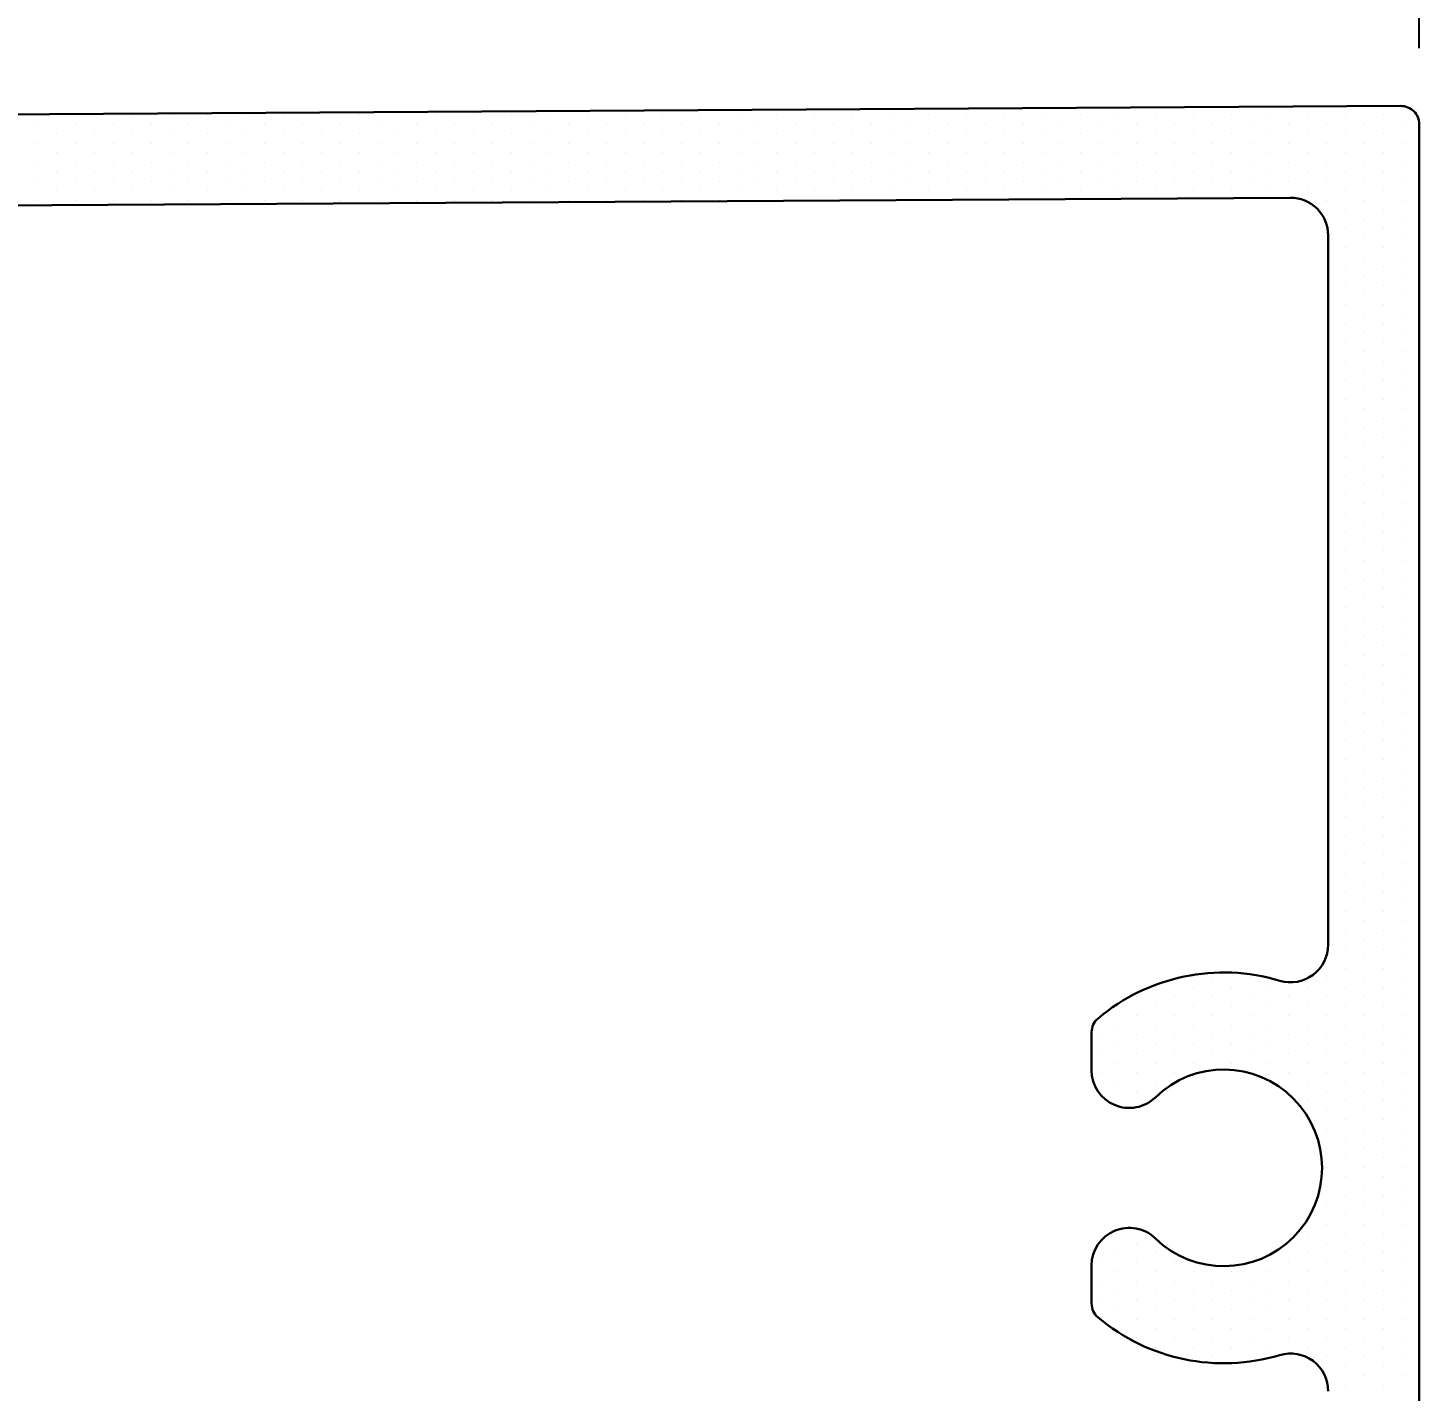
# Model space of a CAD drawing. Header units: inches. Extents: x 3.8 to 36.3, y 0.9 to 43.6.
# Drawn here: x 10.064 to 11.211, y 27.185 to 28.308 of the extents above; entities that cross this region are included whole.
import ezdxf

# ---------------------------------------------------------------- set-up
doc = ezdxf.new("R2010")
doc.units = ezdxf.units.IN
doc.header["$MEASUREMENT"] = 0
for name, color, linetype in [('R-ANNO-DIMS', 3, 'Continuous'), ('R-SWTS-DET1', 1, 'Continuous'), ('R-SWTS-PAT1', 5, 'Continuous')]:
    doc.layers.add(name, color=color, linetype=linetype)
doc.styles.add('SWTSTEXT', font='romans.shx')
doc.dimstyles.new('SWTSARCH', dxfattribs={"dimtxt": 0.25, "dimasz": 0.25, "dimexe": 0.179688, "dimexo": 0.0625, "dimgap": 0.125, "dimtad": 1, "dimtih": 1, "dimtoh": 1, "dimdec": 4, "dimzin": 4, "dimdsep": 46, "dimlunit": 4, "dimtxsty": 'SWTSTEXT', "dimcen": 0.1875, "dimdle": 0.179688, "dimclrd": 256, "dimclre": 256, "dimclrt": 256, "dimadec": 0, "dimazin": 1, "dimtfac": 1, "dimtdec": 4, "dimtofl": 0, "dimtmove": 0, "dimatfit": 3, "dimfxl": 0, "dimfrac": 2, "dimtolj": 1, "dimtzin": 4, "dimlwd": -1, "dimlwe": -1, "dimarcsym": 0})

# ---------------------------------------------------------------- blocks, each defined once
blk = doc.blocks.new('*D3')
at = {"layer": 'Defpoints', "color": 0}
for p in [(11.211, 28.9252), (11.211, 28.229), (9.2112, 28.2169)]:
    blk.add_point(p, dxfattribs=at)
at = {"layer": 'R-ANNO-DIMS'}
for p, q in [((9.2112, 28.2794), (9.2112, 29.1049)), ((11.211, 28.2915), (11.211, 29.1049)), ((9.4612, 28.9252), (10.961, 28.9252))]:
    blk.add_line(p, q, dxfattribs=at)
for points in [[(9.4612, 28.9669), (9.4612, 28.8836), (9.2112, 28.9252)], [(10.961, 28.9669), (10.961, 28.8836), (11.211, 28.9252)]]:
    blk.add_solid(points, dxfattribs=at)
at = {"layer": 'R-ANNO-DIMS', "insert": (10.2183, 29.199), "char_height": 0.25, "attachment_point": 5, "style": 'SWTSTEXT'}
blk.add_mtext('\\A1;2"', dxfattribs=at)

msp = doc.modelspace()

# ---------------------------------------------------------------- linework, layer by layer
at = {"layer": 'R-SWTS-DET1', "lineweight": 30}
for p, q in [((11.19591, 28.24399), (9.22609, 28.23195)), ((11.211, 26.00908), (11.211, 28.22899)), ((9.32254, 28.15753), (11.10481, 28.16843)), ((11.136, 28.13743), (11.136, 27.55303)), ((10.941, 27.48079), (10.941, 27.44945)), ((10.941, 27.2887), (10.941, 27.25736))]:
    msp.add_line(p, q, dxfattribs=at)
for centre, radius, start, end in [((11.196, 28.22899), 0.015, 0, 90.35023), ((11.105, 28.13743), 0.031, 0, 90.35), ((11.105, 27.55303), 0.031, 253.35396, 0), ((11.05, 27.36908), 0.161, 73.35396, 130.07843), ((10.956, 27.48079), 0.015, 130.07843, 180), ((10.972, 27.44945), 0.031, 180, 314.14117), ((11.05, 27.36908), 0.081, 225.85883, 134.14117), ((10.972, 27.2887), 0.031, 45.85883, 180), ((10.956, 27.25736), 0.015, 180, 229.92157), ((11.05, 27.36908), 0.161, 229.92157, 286.64604), ((11.105, 27.18512), 0.031, 360, 106.64604)]:
    msp.add_arc(centre, radius, start, end, dxfattribs=at)
at = {"layer": 'R-SWTS-PAT1'}
for p, q in [((10.08774, 28.23674), (10.08774, 28.23674)), ((10.11899, 28.23674), (10.11899, 28.23674)), ((10.15024, 28.23674), (10.15024, 28.23674)), ((10.18149, 28.23674), (10.18149, 28.23674)), ((10.21274, 28.23674), (10.21274, 28.23674)), ((10.24399, 28.23674), (10.24399, 28.23674)), ((10.27524, 28.23674), (10.27524, 28.23674)), ((10.30649, 28.23674), (10.30649, 28.23674)), ((10.33774, 28.23674), (10.33774, 28.23674)), ((10.36899, 28.23674), (10.36899, 28.23674)), ((10.40024, 28.23674), (10.40024, 28.23674)), ((10.43149, 28.23674), (10.43149, 28.23674)), ((10.46274, 28.23674), (10.46274, 28.23674)), ((10.49399, 28.23674), (10.49399, 28.23674)), ((10.52524, 28.23674), (10.52524, 28.23674)), ((10.55649, 28.23674), (10.55649, 28.23674)), ((10.58774, 28.23674), (10.58774, 28.23674)), ((10.61899, 28.23674), (10.61899, 28.23674)), ((10.65024, 28.23674), (10.65024, 28.23674)), ((10.68149, 28.23674), (10.68149, 28.23674)), ((10.71274, 28.23674), (10.71274, 28.23674)), ((10.74399, 28.23674), (10.74399, 28.23674)), ((10.77524, 28.23674), (10.77524, 28.23674)), ((10.80649, 28.23674), (10.80649, 28.23674)), ((10.83774, 28.23674), (10.83774, 28.23674)), ((10.86899, 28.23674), (10.86899, 28.23674)), ((10.90024, 28.23674), (10.90024, 28.23674)), ((10.93149, 28.23674), (10.93149, 28.23674)), ((10.96274, 28.23674), (10.96274, 28.23674)), ((10.99399, 28.23674), (10.99399, 28.23674)), ((11.02524, 28.23674), (11.02524, 28.23674)), ((11.05649, 28.23674), (11.05649, 28.23674)), ((11.08774, 28.23674), (11.08774, 28.23674)), ((11.11899, 28.23674), (11.11899, 28.23674)), ((11.15024, 28.23674), (11.15024, 28.23674)), ((11.18149, 28.23674), (11.18149, 28.23674)), ((10.07211, 28.22893), (10.07211, 28.22893)), ((10.08774, 28.22111), (10.08774, 28.22111)), ((10.10336, 28.22893), (10.10336, 28.22893)), ((10.11899, 28.22111), (10.11899, 28.22111)), ((10.13461, 28.22893), (10.13461, 28.22893)), ((10.15024, 28.22111), (10.15024, 28.22111)), ((10.16586, 28.22893), (10.16586, 28.22893)), ((10.18149, 28.22111), (10.18149, 28.22111)), ((10.19711, 28.22893), (10.19711, 28.22893)), ((10.21274, 28.22111), (10.21274, 28.22111)), ((10.22836, 28.22893), (10.22836, 28.22893)), ((10.24399, 28.22111), (10.24399, 28.22111)), ((10.25961, 28.22893), (10.25961, 28.22893)), ((10.27524, 28.22111), (10.27524, 28.22111)), ((10.29086, 28.22893), (10.29086, 28.22893)), ((10.30649, 28.22111), (10.30649, 28.22111)), ((10.32211, 28.22893), (10.32211, 28.22893)), ((10.33774, 28.22111), (10.33774, 28.22111)), ((10.35336, 28.22893), (10.35336, 28.22893)), ((10.36899, 28.22111), (10.36899, 28.22111)), ((10.38461, 28.22893), (10.38461, 28.22893)), ((10.40024, 28.22111), (10.40024, 28.22111)), ((10.41586, 28.22893), (10.41586, 28.22893)), ((10.43149, 28.22111), (10.43149, 28.22111)), ((10.44711, 28.22893), (10.44711, 28.22893)), ((10.46274, 28.22111), (10.46274, 28.22111)), ((10.47836, 28.22893), (10.47836, 28.22893)), ((10.49399, 28.22111), (10.49399, 28.22111)), ((10.50961, 28.22893), (10.50961, 28.22893)), ((10.52524, 28.22111), (10.52524, 28.22111)), ((10.54086, 28.22893), (10.54086, 28.22893)), ((10.55649, 28.22111), (10.55649, 28.22111)), ((10.57211, 28.22893), (10.57211, 28.22893)), ((10.58774, 28.22111), (10.58774, 28.22111)), ((10.60336, 28.22893), (10.60336, 28.22893)), ((10.61899, 28.22111), (10.61899, 28.22111)), ((10.63461, 28.22893), (10.63461, 28.22893)), ((10.65024, 28.22111), (10.65024, 28.22111)), ((10.66586, 28.22893), (10.66586, 28.22893)), ((10.68149, 28.22111), (10.68149, 28.22111)), ((10.69711, 28.22893), (10.69711, 28.22893)), ((10.71274, 28.22111), (10.71274, 28.22111)), ((10.72836, 28.22893), (10.72836, 28.22893)), ((10.74399, 28.22111), (10.74399, 28.22111)), ((10.75961, 28.22893), (10.75961, 28.22893)), ((10.77524, 28.22111), (10.77524, 28.22111)), ((10.79086, 28.22893), (10.79086, 28.22893)), ((10.80649, 28.22111), (10.80649, 28.22111)), ((10.82211, 28.22893), (10.82211, 28.22893)), ((10.83774, 28.22111), (10.83774, 28.22111)), ((10.85336, 28.22893), (10.85336, 28.22893)), ((10.86899, 28.22111), (10.86899, 28.22111)), ((10.88461, 28.22893), (10.88461, 28.22893)), ((10.90024, 28.22111), (10.90024, 28.22111)), ((10.91586, 28.22893), (10.91586, 28.22893)), ((10.93149, 28.22111), (10.93149, 28.22111)), ((10.94711, 28.22893), (10.94711, 28.22893)), ((10.96274, 28.22111), (10.96274, 28.22111)), ((10.97836, 28.22893), (10.97836, 28.22893)), ((10.99399, 28.22111), (10.99399, 28.22111)), ((11.00961, 28.22893), (11.00961, 28.22893)), ((11.02524, 28.22111), (11.02524, 28.22111)), ((11.04086, 28.22893), (11.04086, 28.22893)), ((11.05649, 28.22111), (11.05649, 28.22111)), ((11.07211, 28.22893), (11.07211, 28.22893)), ((11.08774, 28.22111), (11.08774, 28.22111)), ((11.10336, 28.22893), (11.10336, 28.22893)), ((11.11899, 28.22111), (11.11899, 28.22111)), ((11.13461, 28.22893), (11.13461, 28.22893)), ((11.15024, 28.22111), (11.15024, 28.22111)), ((11.16586, 28.22893), (11.16586, 28.22893)), ((11.18149, 28.22111), (11.18149, 28.22111)), ((11.19711, 28.22893), (11.19711, 28.22893)), ((10.07211, 28.2133), (10.07211, 28.2133)), ((10.10336, 28.2133), (10.10336, 28.2133)), ((10.13461, 28.2133), (10.13461, 28.2133)), ((10.16586, 28.2133), (10.16586, 28.2133)), ((10.19711, 28.2133), (10.19711, 28.2133)), ((10.22836, 28.2133), (10.22836, 28.2133)), ((10.25961, 28.2133), (10.25961, 28.2133)), ((10.29086, 28.2133), (10.29086, 28.2133)), ((10.32211, 28.2133), (10.32211, 28.2133)), ((10.35336, 28.2133), (10.35336, 28.2133)), ((10.38461, 28.2133), (10.38461, 28.2133)), ((10.41586, 28.2133), (10.41586, 28.2133)), ((10.44711, 28.2133), (10.44711, 28.2133)), ((10.47836, 28.2133), (10.47836, 28.2133)), ((10.50961, 28.2133), (10.50961, 28.2133)), ((10.54086, 28.2133), (10.54086, 28.2133)), ((10.57211, 28.2133), (10.57211, 28.2133)), ((10.60336, 28.2133), (10.60336, 28.2133)), ((10.63461, 28.2133), (10.63461, 28.2133)), ((10.66586, 28.2133), (10.66586, 28.2133)), ((10.69711, 28.2133), (10.69711, 28.2133)), ((10.72836, 28.2133), (10.72836, 28.2133)), ((10.75961, 28.2133), (10.75961, 28.2133)), ((10.79086, 28.2133), (10.79086, 28.2133)), ((10.82211, 28.2133), (10.82211, 28.2133)), ((10.85336, 28.2133), (10.85336, 28.2133)), ((10.88461, 28.2133), (10.88461, 28.2133)), ((10.91586, 28.2133), (10.91586, 28.2133)), ((10.94711, 28.2133), (10.94711, 28.2133)), ((10.97836, 28.2133), (10.97836, 28.2133)), ((11.00961, 28.2133), (11.00961, 28.2133)), ((11.04086, 28.2133), (11.04086, 28.2133)), ((11.07211, 28.2133), (11.07211, 28.2133)), ((11.10336, 28.2133), (11.10336, 28.2133)), ((11.13461, 28.2133), (11.13461, 28.2133)), ((11.16586, 28.2133), (11.16586, 28.2133)), ((11.19711, 28.2133), (11.19711, 28.2133)), ((10.07211, 28.19768), (10.07211, 28.19768)), ((10.08774, 28.20549), (10.08774, 28.20549)), ((10.10336, 28.19768), (10.10336, 28.19768)), ((10.11899, 28.20549), (10.11899, 28.20549)), ((10.13461, 28.19768), (10.13461, 28.19768)), ((10.15024, 28.20549), (10.15024, 28.20549)), ((10.16586, 28.19768), (10.16586, 28.19768)), ((10.18149, 28.20549), (10.18149, 28.20549)), ((10.19711, 28.19768), (10.19711, 28.19768)), ((10.21274, 28.20549), (10.21274, 28.20549)), ((10.22836, 28.19768), (10.22836, 28.19768)), ((10.24399, 28.20549), (10.24399, 28.20549)), ((10.25961, 28.19768), (10.25961, 28.19768)), ((10.27524, 28.20549), (10.27524, 28.20549)), ((10.29086, 28.19768), (10.29086, 28.19768)), ((10.30649, 28.20549), (10.30649, 28.20549)), ((10.32211, 28.19768), (10.32211, 28.19768)), ((10.33774, 28.20549), (10.33774, 28.20549)), ((10.35336, 28.19768), (10.35336, 28.19768)), ((10.36899, 28.20549), (10.36899, 28.20549)), ((10.38461, 28.19768), (10.38461, 28.19768)), ((10.40024, 28.20549), (10.40024, 28.20549)), ((10.41586, 28.19768), (10.41586, 28.19768)), ((10.43149, 28.20549), (10.43149, 28.20549)), ((10.44711, 28.19768), (10.44711, 28.19768)), ((10.46274, 28.20549), (10.46274, 28.20549)), ((10.47836, 28.19768), (10.47836, 28.19768)), ((10.49399, 28.20549), (10.49399, 28.20549)), ((10.50961, 28.19768), (10.50961, 28.19768)), ((10.52524, 28.20549), (10.52524, 28.20549)), ((10.54086, 28.19768), (10.54086, 28.19768)), ((10.55649, 28.20549), (10.55649, 28.20549)), ((10.57211, 28.19768), (10.57211, 28.19768)), ((10.58774, 28.20549), (10.58774, 28.20549)), ((10.60336, 28.19768), (10.60336, 28.19768)), ((10.61899, 28.20549), (10.61899, 28.20549)), ((10.63461, 28.19768), (10.63461, 28.19768)), ((10.65024, 28.20549), (10.65024, 28.20549)), ((10.66586, 28.19768), (10.66586, 28.19768)), ((10.68149, 28.20549), (10.68149, 28.20549)), ((10.69711, 28.19768), (10.69711, 28.19768)), ((10.71274, 28.20549), (10.71274, 28.20549)), ((10.72836, 28.19768), (10.72836, 28.19768)), ((10.74399, 28.20549), (10.74399, 28.20549)), ((10.75961, 28.19768), (10.75961, 28.19768)), ((10.77524, 28.20549), (10.77524, 28.20549)), ((10.79086, 28.19768), (10.79086, 28.19768)), ((10.80649, 28.20549), (10.80649, 28.20549)), ((10.82211, 28.19768), (10.82211, 28.19768)), ((10.83774, 28.20549), (10.83774, 28.20549)), ((10.85336, 28.19768), (10.85336, 28.19768)), ((10.86899, 28.20549), (10.86899, 28.20549)), ((10.88461, 28.19768), (10.88461, 28.19768)), ((10.90024, 28.20549), (10.90024, 28.20549)), ((10.91586, 28.19768), (10.91586, 28.19768)), ((10.93149, 28.20549), (10.93149, 28.20549)), ((10.94711, 28.19768), (10.94711, 28.19768)), ((10.96274, 28.20549), (10.96274, 28.20549)), ((10.97836, 28.19768), (10.97836, 28.19768)), ((10.99399, 28.20549), (10.99399, 28.20549)), ((11.00961, 28.19768), (11.00961, 28.19768)), ((11.02524, 28.20549), (11.02524, 28.20549)), ((11.04086, 28.19768), (11.04086, 28.19768)), ((11.05649, 28.20549), (11.05649, 28.20549)), ((11.07211, 28.19768), (11.07211, 28.19768)), ((11.08774, 28.20549), (11.08774, 28.20549)), ((11.10336, 28.19768), (11.10336, 28.19768)), ((11.11899, 28.20549), (11.11899, 28.20549)), ((11.13461, 28.19768), (11.13461, 28.19768)), ((11.15024, 28.20549), (11.15024, 28.20549)), ((11.16586, 28.19768), (11.16586, 28.19768)), ((11.18149, 28.20549), (11.18149, 28.20549)), ((11.19711, 28.19768), (11.19711, 28.19768)), ((10.08774, 28.18986), (10.08774, 28.18986)), ((10.11899, 28.18986), (10.11899, 28.18986)), ((10.15024, 28.18986), (10.15024, 28.18986)), ((10.18149, 28.18986), (10.18149, 28.18986)), ((10.21274, 28.18986), (10.21274, 28.18986)), ((10.24399, 28.18986), (10.24399, 28.18986)), ((10.27524, 28.18986), (10.27524, 28.18986)), ((10.30649, 28.18986), (10.30649, 28.18986)), ((10.33774, 28.18986), (10.33774, 28.18986)), ((10.36899, 28.18986), (10.36899, 28.18986)), ((10.40024, 28.18986), (10.40024, 28.18986)), ((10.43149, 28.18986), (10.43149, 28.18986)), ((10.46274, 28.18986), (10.46274, 28.18986)), ((10.49399, 28.18986), (10.49399, 28.18986)), ((10.52524, 28.18986), (10.52524, 28.18986)), ((10.55649, 28.18986), (10.55649, 28.18986)), ((10.58774, 28.18986), (10.58774, 28.18986)), ((10.61899, 28.18986), (10.61899, 28.18986)), ((10.65024, 28.18986), (10.65024, 28.18986)), ((10.68149, 28.18986), (10.68149, 28.18986)), ((10.71274, 28.18986), (10.71274, 28.18986)), ((10.74399, 28.18986), (10.74399, 28.18986)), ((10.77524, 28.18986), (10.77524, 28.18986)), ((10.80649, 28.18986), (10.80649, 28.18986)), ((10.83774, 28.18986), (10.83774, 28.18986)), ((10.86899, 28.18986), (10.86899, 28.18986)), ((10.90024, 28.18986), (10.90024, 28.18986)), ((10.93149, 28.18986), (10.93149, 28.18986)), ((10.96274, 28.18986), (10.96274, 28.18986)), ((10.99399, 28.18986), (10.99399, 28.18986)), ((11.02524, 28.18986), (11.02524, 28.18986)), ((11.05649, 28.18986), (11.05649, 28.18986)), ((11.08774, 28.18986), (11.08774, 28.18986)), ((11.11899, 28.18986), (11.11899, 28.18986)), ((11.15024, 28.18986), (11.15024, 28.18986)), ((11.18149, 28.18986), (11.18149, 28.18986)), ((10.07211, 28.18205), (10.07211, 28.18205)), ((10.10336, 28.18205), (10.10336, 28.18205)), ((10.13461, 28.18205), (10.13461, 28.18205)), ((10.16586, 28.18205), (10.16586, 28.18205)), ((10.19711, 28.18205), (10.19711, 28.18205)), ((10.22836, 28.18205), (10.22836, 28.18205)), ((10.25961, 28.18205), (10.25961, 28.18205)), ((10.29086, 28.18205), (10.29086, 28.18205)), ((10.32211, 28.18205), (10.32211, 28.18205)), ((10.35336, 28.18205), (10.35336, 28.18205)), ((10.38461, 28.18205), (10.38461, 28.18205)), ((10.41586, 28.18205), (10.41586, 28.18205)), ((10.44711, 28.18205), (10.44711, 28.18205)), ((10.47836, 28.18205), (10.47836, 28.18205)), ((10.50961, 28.18205), (10.50961, 28.18205)), ((10.54086, 28.18205), (10.54086, 28.18205)), ((10.57211, 28.18205), (10.57211, 28.18205)), ((10.60336, 28.18205), (10.60336, 28.18205)), ((10.63461, 28.18205), (10.63461, 28.18205)), ((10.66586, 28.18205), (10.66586, 28.18205)), ((10.69711, 28.18205), (10.69711, 28.18205)), ((10.72836, 28.18205), (10.72836, 28.18205)), ((10.75961, 28.18205), (10.75961, 28.18205)), ((10.79086, 28.18205), (10.79086, 28.18205)), ((10.82211, 28.18205), (10.82211, 28.18205)), ((10.85336, 28.18205), (10.85336, 28.18205)), ((10.88461, 28.18205), (10.88461, 28.18205)), ((10.91586, 28.18205), (10.91586, 28.18205)), ((10.94711, 28.18205), (10.94711, 28.18205)), ((10.97836, 28.18205), (10.97836, 28.18205)), ((11.00961, 28.18205), (11.00961, 28.18205)), ((11.04086, 28.18205), (11.04086, 28.18205)), ((11.07211, 28.18205), (11.07211, 28.18205)), ((11.10336, 28.18205), (11.10336, 28.18205)), ((11.13461, 28.18205), (11.13461, 28.18205)), ((11.16586, 28.18205), (11.16586, 28.18205)), ((11.19711, 28.18205), (11.19711, 28.18205)), ((10.07211, 28.16643), (10.07211, 28.16643)), ((10.08774, 28.17424), (10.08774, 28.17424)), ((10.10336, 28.16643), (10.10336, 28.16643)), ((10.11899, 28.17424), (10.11899, 28.17424)), ((10.13461, 28.16643), (10.13461, 28.16643)), ((10.15024, 28.17424), (10.15024, 28.17424)), ((10.16586, 28.16643), (10.16586, 28.16643)), ((10.18149, 28.17424), (10.18149, 28.17424)), ((10.19711, 28.16643), (10.19711, 28.16643)), ((10.21274, 28.17424), (10.21274, 28.17424)), ((10.22836, 28.16643), (10.22836, 28.16643)), ((10.24399, 28.17424), (10.24399, 28.17424)), ((10.25961, 28.16643), (10.25961, 28.16643)), ((10.27524, 28.17424), (10.27524, 28.17424)), ((10.29086, 28.16643), (10.29086, 28.16643)), ((10.30649, 28.17424), (10.30649, 28.17424)), ((10.32211, 28.16643), (10.32211, 28.16643)), ((10.33774, 28.17424), (10.33774, 28.17424)), ((10.35336, 28.16643), (10.35336, 28.16643)), ((10.36899, 28.17424), (10.36899, 28.17424)), ((10.38461, 28.16643), (10.38461, 28.16643)), ((10.40024, 28.17424), (10.40024, 28.17424)), ((10.41586, 28.16643), (10.41586, 28.16643)), ((10.43149, 28.17424), (10.43149, 28.17424)), ((10.44711, 28.16643), (10.44711, 28.16643)), ((10.46274, 28.17424), (10.46274, 28.17424)), ((10.47836, 28.16643), (10.47836, 28.16643)), ((10.49399, 28.17424), (10.49399, 28.17424)), ((10.50961, 28.16643), (10.50961, 28.16643)), ((10.52524, 28.17424), (10.52524, 28.17424)), ((10.54086, 28.16643), (10.54086, 28.16643)), ((10.55649, 28.17424), (10.55649, 28.17424)), ((10.57211, 28.16643), (10.57211, 28.16643)), ((10.58774, 28.17424), (10.58774, 28.17424)), ((10.60336, 28.16643), (10.60336, 28.16643)), ((10.61899, 28.17424), (10.61899, 28.17424)), ((10.63461, 28.16643), (10.63461, 28.16643)), ((10.65024, 28.17424), (10.65024, 28.17424)), ((10.66586, 28.16643), (10.66586, 28.16643)), ((10.68149, 28.17424), (10.68149, 28.17424)), ((10.69711, 28.16643), (10.69711, 28.16643)), ((10.71274, 28.17424), (10.71274, 28.17424)), ((10.72836, 28.16643), (10.72836, 28.16643)), ((10.74399, 28.17424), (10.74399, 28.17424)), ((10.75961, 28.16643), (10.75961, 28.16643)), ((10.77524, 28.17424), (10.77524, 28.17424)), ((10.80649, 28.17424), (10.80649, 28.17424)), ((10.83774, 28.17424), (10.83774, 28.17424)), ((10.86899, 28.17424), (10.86899, 28.17424)), ((10.90024, 28.17424), (10.90024, 28.17424)), ((10.93149, 28.17424), (10.93149, 28.17424)), ((10.96274, 28.17424), (10.96274, 28.17424)), ((10.99399, 28.17424), (10.99399, 28.17424)), ((11.02524, 28.17424), (11.02524, 28.17424)), ((11.05649, 28.17424), (11.05649, 28.17424)), ((11.08774, 28.17424), (11.08774, 28.17424)), ((11.11899, 28.17424), (11.11899, 28.17424)), ((11.13461, 28.16643), (11.13461, 28.16643)), ((11.15024, 28.17424), (11.15024, 28.17424)), ((11.16586, 28.16643), (11.16586, 28.16643)), ((11.18149, 28.17424), (11.18149, 28.17424)), ((11.19711, 28.16643), (11.19711, 28.16643)), ((11.15024, 28.15861), (11.15024, 28.15861)), ((11.18149, 28.15861), (11.18149, 28.15861)), ((11.13461, 28.1508), (11.13461, 28.1508)), ((11.15024, 28.14299), (11.15024, 28.14299)), ((11.16586, 28.1508), (11.16586, 28.1508)), ((11.18149, 28.14299), (11.18149, 28.14299)), ((11.19711, 28.1508), (11.19711, 28.1508)), ((11.16586, 28.13518), (11.16586, 28.13518)), ((11.19711, 28.13518), (11.19711, 28.13518)), ((11.15024, 28.12736), (11.15024, 28.12736)), ((11.16586, 28.11955), (11.16586, 28.11955)), ((11.18149, 28.12736), (11.18149, 28.12736)), ((11.19711, 28.11955), (11.19711, 28.11955)), ((11.15024, 28.11174), (11.15024, 28.11174)), ((11.18149, 28.11174), (11.18149, 28.11174)), ((11.15024, 28.09611), (11.15024, 28.09611)), ((11.16586, 28.10393), (11.16586, 28.10393)), ((11.18149, 28.09611), (11.18149, 28.09611)), ((11.19711, 28.10393), (11.19711, 28.10393)), ((11.16586, 28.0883), (11.16586, 28.0883)), ((11.19711, 28.0883), (11.19711, 28.0883)), ((11.15024, 28.08049), (11.15024, 28.08049)), ((11.16586, 28.07268), (11.16586, 28.07268)), ((11.18149, 28.08049), (11.18149, 28.08049)), ((11.19711, 28.07268), (11.19711, 28.07268)), ((11.15024, 28.06486), (11.15024, 28.06486)), ((11.18149, 28.06486), (11.18149, 28.06486)), ((11.15024, 28.04924), (11.15024, 28.04924)), ((11.16586, 28.05705), (11.16586, 28.05705)), ((11.18149, 28.04924), (11.18149, 28.04924)), ((11.19711, 28.05705), (11.19711, 28.05705)), ((11.16586, 28.04143), (11.16586, 28.04143)), ((11.19711, 28.04143), (11.19711, 28.04143)), ((11.15024, 28.03361), (11.15024, 28.03361)), ((11.16586, 28.0258), (11.16586, 28.0258)), ((11.18149, 28.03361), (11.18149, 28.03361)), ((11.19711, 28.0258), (11.19711, 28.0258)), ((11.15024, 28.01799), (11.15024, 28.01799)), ((11.18149, 28.01799), (11.18149, 28.01799)), ((11.16586, 28.01018), (11.16586, 28.01018)), ((11.19711, 28.01018), (11.19711, 28.01018)), ((11.15024, 28.00236), (11.15024, 28.00236)), ((11.16586, 27.99455), (11.16586, 27.99455)), ((11.18149, 28.00236), (11.18149, 28.00236)), ((11.19711, 27.99455), (11.19711, 27.99455)), ((11.15024, 27.98674), (11.15024, 27.98674)), ((11.18149, 27.98674), (11.18149, 27.98674)), ((11.15024, 27.97111), (11.15024, 27.97111)), ((11.16586, 27.97893), (11.16586, 27.97893)), ((11.18149, 27.97111), (11.18149, 27.97111)), ((11.19711, 27.97893), (11.19711, 27.97893)), ((11.16586, 27.9633), (11.16586, 27.9633)), ((11.19711, 27.9633), (11.19711, 27.9633)), ((11.15024, 27.95549), (11.15024, 27.95549)), ((11.16586, 27.94768), (11.16586, 27.94768)), ((11.18149, 27.95549), (11.18149, 27.95549)), ((11.19711, 27.94768), (11.19711, 27.94768)), ((11.15024, 27.93986), (11.15024, 27.93986)), ((11.18149, 27.93986), (11.18149, 27.93986)), ((11.15024, 27.92424), (11.15024, 27.92424)), ((11.16586, 27.93205), (11.16586, 27.93205)), ((11.18149, 27.92424), (11.18149, 27.92424)), ((11.19711, 27.93205), (11.19711, 27.93205)), ((11.16586, 27.91643), (11.16586, 27.91643)), ((11.19711, 27.91643), (11.19711, 27.91643)), ((11.15024, 27.90861), (11.15024, 27.90861)), ((11.16586, 27.9008), (11.16586, 27.9008)), ((11.18149, 27.90861), (11.18149, 27.90861)), ((11.19711, 27.9008), (11.19711, 27.9008)), ((11.15024, 27.89299), (11.15024, 27.89299)), ((11.18149, 27.89299), (11.18149, 27.89299)), ((11.15024, 27.87736), (11.15024, 27.87736)), ((11.16586, 27.88518), (11.16586, 27.88518)), ((11.18149, 27.87736), (11.18149, 27.87736)), ((11.19711, 27.88518), (11.19711, 27.88518)), ((11.16586, 27.86955), (11.16586, 27.86955)), ((11.19711, 27.86955), (11.19711, 27.86955)), ((11.15024, 27.86174), (11.15024, 27.86174)), ((11.16586, 27.85393), (11.16586, 27.85393)), ((11.18149, 27.86174), (11.18149, 27.86174)), ((11.19711, 27.85393), (11.19711, 27.85393)), ((11.15024, 27.84611), (11.15024, 27.84611)), ((11.18149, 27.84611), (11.18149, 27.84611)), ((11.16586, 27.8383), (11.16586, 27.8383)), ((11.19711, 27.8383), (11.19711, 27.8383)), ((11.15024, 27.83049), (11.15024, 27.83049)), ((11.16586, 27.82268), (11.16586, 27.82268)), ((11.18149, 27.83049), (11.18149, 27.83049)), ((11.19711, 27.82268), (11.19711, 27.82268)), ((11.15024, 27.81486), (11.15024, 27.81486)), ((11.18149, 27.81486), (11.18149, 27.81486)), ((11.15024, 27.79924), (11.15024, 27.79924)), ((11.16586, 27.80705), (11.16586, 27.80705)), ((11.18149, 27.79924), (11.18149, 27.79924)), ((11.19711, 27.80705), (11.19711, 27.80705)), ((11.16586, 27.79143), (11.16586, 27.79143)), ((11.19711, 27.79143), (11.19711, 27.79143)), ((11.15024, 27.78361), (11.15024, 27.78361)), ((11.16586, 27.7758), (11.16586, 27.7758)), ((11.18149, 27.78361), (11.18149, 27.78361)), ((11.19711, 27.7758), (11.19711, 27.7758)), ((11.15024, 27.76799), (11.15024, 27.76799)), ((11.18149, 27.76799), (11.18149, 27.76799)), ((11.15024, 27.75236), (11.15024, 27.75236)), ((11.16586, 27.76018), (11.16586, 27.76018)), ((11.18149, 27.75236), (11.18149, 27.75236)), ((11.19711, 27.76018), (11.19711, 27.76018)), ((11.16586, 27.74455), (11.16586, 27.74455)), ((11.19711, 27.74455), (11.19711, 27.74455)), ((11.15024, 27.73674), (11.15024, 27.73674)), ((11.16586, 27.72893), (11.16586, 27.72893)), ((11.18149, 27.73674), (11.18149, 27.73674)), ((11.19711, 27.72893), (11.19711, 27.72893)), ((11.15024, 27.72111), (11.15024, 27.72111)), ((11.18149, 27.72111), (11.18149, 27.72111)), ((11.15024, 27.70549), (11.15024, 27.70549)), ((11.16586, 27.7133), (11.16586, 27.7133)), ((11.18149, 27.70549), (11.18149, 27.70549)), ((11.19711, 27.7133), (11.19711, 27.7133)), ((11.16586, 27.69768), (11.16586, 27.69768)), ((11.19711, 27.69768), (11.19711, 27.69768)), ((11.15024, 27.68986), (11.15024, 27.68986)), ((11.16586, 27.68205), (11.16586, 27.68205)), ((11.18149, 27.68986), (11.18149, 27.68986)), ((11.19711, 27.68205), (11.19711, 27.68205)), ((11.15024, 27.67424), (11.15024, 27.67424)), ((11.18149, 27.67424), (11.18149, 27.67424)), ((11.15024, 27.65861), (11.15024, 27.65861)), ((11.16586, 27.66643), (11.16586, 27.66643)), ((11.18149, 27.65861), (11.18149, 27.65861)), ((11.19711, 27.66643), (11.19711, 27.66643)), ((11.16586, 27.6508), (11.16586, 27.6508)), ((11.19711, 27.6508), (11.19711, 27.6508)), ((11.15024, 27.64299), (11.15024, 27.64299)), ((11.18149, 27.64299), (11.18149, 27.64299)), ((11.15024, 27.62736), (11.15024, 27.62736)), ((11.16586, 27.63518), (11.16586, 27.63518)), ((11.18149, 27.62736), (11.18149, 27.62736)), ((11.19711, 27.63518), (11.19711, 27.63518)), ((11.16586, 27.61955), (11.16586, 27.61955)), ((11.19711, 27.61955), (11.19711, 27.61955)), ((11.15024, 27.61174), (11.15024, 27.61174)), ((11.16586, 27.60393), (11.16586, 27.60393)), ((11.18149, 27.61174), (11.18149, 27.61174)), ((11.19711, 27.60393), (11.19711, 27.60393)), ((11.15024, 27.59611), (11.15024, 27.59611)), ((11.18149, 27.59611), (11.18149, 27.59611)), ((11.15024, 27.58049), (11.15024, 27.58049)), ((11.16586, 27.5883), (11.16586, 27.5883)), ((11.18149, 27.58049), (11.18149, 27.58049)), ((11.19711, 27.5883), (11.19711, 27.5883)), ((11.16586, 27.57268), (11.16586, 27.57268)), ((11.19711, 27.57268), (11.19711, 27.57268)), ((11.15024, 27.56486), (11.15024, 27.56486)), ((11.16586, 27.55705), (11.16586, 27.55705)), ((11.18149, 27.56486), (11.18149, 27.56486)), ((11.19711, 27.55705), (11.19711, 27.55705)), ((11.15024, 27.54924), (11.15024, 27.54924)), ((11.18149, 27.54924), (11.18149, 27.54924)), ((11.13461, 27.54143), (11.13461, 27.54143)), ((11.15024, 27.53361), (11.15024, 27.53361)), ((11.16586, 27.54143), (11.16586, 27.54143)), ((11.18149, 27.53361), (11.18149, 27.53361)), ((11.19711, 27.54143), (11.19711, 27.54143)), ((11.04086, 27.5258), (11.04086, 27.5258)), ((11.07211, 27.5258), (11.07211, 27.5258)), ((11.13461, 27.5258), (11.13461, 27.5258)), ((11.16586, 27.5258), (11.16586, 27.5258)), ((11.19711, 27.5258), (11.19711, 27.5258)), ((10.97836, 27.51018), (10.97836, 27.51018)), ((10.99399, 27.51799), (10.99399, 27.51799)), ((11.00961, 27.51018), (11.00961, 27.51018)), ((11.02524, 27.51799), (11.02524, 27.51799)), ((11.04086, 27.51018), (11.04086, 27.51018)), ((11.05649, 27.51799), (11.05649, 27.51799)), ((11.07211, 27.51018), (11.07211, 27.51018)), ((11.08774, 27.51799), (11.08774, 27.51799)), ((11.10336, 27.51018), (11.10336, 27.51018)), ((11.11899, 27.51799), (11.11899, 27.51799)), ((11.13461, 27.51018), (11.13461, 27.51018)), ((11.15024, 27.51799), (11.15024, 27.51799)), ((11.16586, 27.51018), (11.16586, 27.51018)), ((11.18149, 27.51799), (11.18149, 27.51799)), ((11.19711, 27.51018), (11.19711, 27.51018)), ((10.96274, 27.50236), (10.96274, 27.50236)), ((10.99399, 27.50236), (10.99399, 27.50236)), ((11.02524, 27.50236), (11.02524, 27.50236)), ((11.05649, 27.50236), (11.05649, 27.50236)), ((11.08774, 27.50236), (11.08774, 27.50236)), ((11.11899, 27.50236), (11.11899, 27.50236)), ((11.15024, 27.50236), (11.15024, 27.50236)), ((11.18149, 27.50236), (11.18149, 27.50236)), ((10.96274, 27.48674), (10.96274, 27.48674)), ((10.97836, 27.49455), (10.97836, 27.49455)), ((10.99399, 27.48674), (10.99399, 27.48674)), ((11.00961, 27.49455), (11.00961, 27.49455)), ((11.02524, 27.48674), (11.02524, 27.48674)), ((11.04086, 27.49455), (11.04086, 27.49455)), ((11.05649, 27.48674), (11.05649, 27.48674)), ((11.07211, 27.49455), (11.07211, 27.49455)), ((11.08774, 27.48674), (11.08774, 27.48674)), ((11.10336, 27.49455), (11.10336, 27.49455)), ((11.11899, 27.48674), (11.11899, 27.48674)), ((11.13461, 27.49455), (11.13461, 27.49455)), ((11.15024, 27.48674), (11.15024, 27.48674)), ((11.16586, 27.49455), (11.16586, 27.49455)), ((11.18149, 27.48674), (11.18149, 27.48674)), ((11.19711, 27.49455), (11.19711, 27.49455)), ((10.94711, 27.47893), (10.94711, 27.47893)), ((10.97836, 27.47893), (10.97836, 27.47893)), ((11.00961, 27.47893), (11.00961, 27.47893)), ((11.04086, 27.47893), (11.04086, 27.47893)), ((11.07211, 27.47893), (11.07211, 27.47893)), ((11.10336, 27.47893), (11.10336, 27.47893)), ((11.13461, 27.47893), (11.13461, 27.47893)), ((11.16586, 27.47893), (11.16586, 27.47893)), ((11.19711, 27.47893), (11.19711, 27.47893)), ((10.96274, 27.47111), (10.96274, 27.47111)), ((10.99399, 27.47111), (10.99399, 27.47111)), ((11.02524, 27.47111), (11.02524, 27.47111)), ((11.05649, 27.47111), (11.05649, 27.47111)), ((11.08774, 27.47111), (11.08774, 27.47111)), ((11.11899, 27.47111), (11.11899, 27.47111)), ((11.15024, 27.47111), (11.15024, 27.47111)), ((11.18149, 27.47111), (11.18149, 27.47111)), ((10.94711, 27.4633), (10.94711, 27.4633)), ((10.96274, 27.45549), (10.96274, 27.45549)), ((10.97836, 27.4633), (10.97836, 27.4633)), ((10.99399, 27.45549), (10.99399, 27.45549)), ((11.00961, 27.4633), (11.00961, 27.4633)), ((11.02524, 27.45549), (11.02524, 27.45549)), ((11.04086, 27.4633), (11.04086, 27.4633)), ((11.05649, 27.45549), (11.05649, 27.45549)), ((11.07211, 27.4633), (11.07211, 27.4633)), ((11.08774, 27.45549), (11.08774, 27.45549)), ((11.10336, 27.4633), (11.10336, 27.4633)), ((11.11899, 27.45549), (11.11899, 27.45549)), ((11.13461, 27.4633), (11.13461, 27.4633)), ((11.15024, 27.45549), (11.15024, 27.45549)), ((11.16586, 27.4633), (11.16586, 27.4633)), ((11.18149, 27.45549), (11.18149, 27.45549)), ((11.19711, 27.4633), (11.19711, 27.4633)), ((10.94711, 27.44768), (10.94711, 27.44768)), ((10.97836, 27.44768), (10.97836, 27.44768)), ((11.00961, 27.44768), (11.00961, 27.44768)), ((11.07211, 27.44768), (11.07211, 27.44768)), ((11.10336, 27.44768), (11.10336, 27.44768)), ((11.13461, 27.44768), (11.13461, 27.44768)), ((11.16586, 27.44768), (11.16586, 27.44768)), ((11.19711, 27.44768), (11.19711, 27.44768)), ((10.94711, 27.43205), (10.94711, 27.43205)), ((10.96274, 27.43986), (10.96274, 27.43986)), ((10.97836, 27.43205), (10.97836, 27.43205)), ((10.99399, 27.43986), (10.99399, 27.43986)), ((11.10336, 27.43205), (11.10336, 27.43205)), ((11.11899, 27.43986), (11.11899, 27.43986)), ((11.13461, 27.43205), (11.13461, 27.43205)), ((11.15024, 27.43986), (11.15024, 27.43986)), ((11.16586, 27.43205), (11.16586, 27.43205)), ((11.18149, 27.43986), (11.18149, 27.43986)), ((11.19711, 27.43205), (11.19711, 27.43205)), ((10.96274, 27.42424), (10.96274, 27.42424)), ((11.11899, 27.42424), (11.11899, 27.42424)), ((11.15024, 27.42424), (11.15024, 27.42424)), ((11.18149, 27.42424), (11.18149, 27.42424)), ((11.13461, 27.41643), (11.13461, 27.41643)), ((11.15024, 27.40861), (11.15024, 27.40861)), ((11.16586, 27.41643), (11.16586, 27.41643)), ((11.18149, 27.40861), (11.18149, 27.40861)), ((11.19711, 27.41643), (11.19711, 27.41643)), ((11.13461, 27.4008), (11.13461, 27.4008)), ((11.16586, 27.4008), (11.16586, 27.4008)), ((11.19711, 27.4008), (11.19711, 27.4008)), ((11.13461, 27.38518), (11.13461, 27.38518)), ((11.15024, 27.39299), (11.15024, 27.39299)), ((11.16586, 27.38518), (11.16586, 27.38518)), ((11.18149, 27.39299), (11.18149, 27.39299)), ((11.19711, 27.38518), (11.19711, 27.38518)), ((11.15024, 27.37736), (11.15024, 27.37736)), ((11.18149, 27.37736), (11.18149, 27.37736)), ((11.13461, 27.36955), (11.13461, 27.36955)), ((11.15024, 27.36174), (11.15024, 27.36174)), ((11.16586, 27.36955), (11.16586, 27.36955)), ((11.18149, 27.36174), (11.18149, 27.36174)), ((11.19711, 27.36955), (11.19711, 27.36955)), ((11.13461, 27.35393), (11.13461, 27.35393)), ((11.16586, 27.35393), (11.16586, 27.35393)), ((11.19711, 27.35393), (11.19711, 27.35393)), ((11.13461, 27.3383), (11.13461, 27.3383)), ((11.15024, 27.34611), (11.15024, 27.34611)), ((11.16586, 27.3383), (11.16586, 27.3383)), ((11.18149, 27.34611), (11.18149, 27.34611)), ((11.19711, 27.3383), (11.19711, 27.3383)), ((11.15024, 27.33049), (11.15024, 27.33049)), ((11.18149, 27.33049), (11.18149, 27.33049)), ((10.96274, 27.31486), (10.96274, 27.31486)), ((11.11899, 27.31486), (11.11899, 27.31486)), ((11.13461, 27.32268), (11.13461, 27.32268)), ((11.15024, 27.31486), (11.15024, 27.31486)), ((11.16586, 27.32268), (11.16586, 27.32268)), ((11.18149, 27.31486), (11.18149, 27.31486)), ((11.19711, 27.32268), (11.19711, 27.32268)), ((10.94711, 27.30705), (10.94711, 27.30705)), ((10.97836, 27.30705), (10.97836, 27.30705)), ((11.10336, 27.30705), (11.10336, 27.30705)), ((11.13461, 27.30705), (11.13461, 27.30705)), ((11.16586, 27.30705), (11.16586, 27.30705)), ((11.19711, 27.30705), (11.19711, 27.30705)), ((10.96274, 27.29924), (10.96274, 27.29924)), ((10.99399, 27.29924), (10.99399, 27.29924)), ((11.11899, 27.29924), (11.11899, 27.29924)), ((11.15024, 27.29924), (11.15024, 27.29924)), ((11.18149, 27.29924), (11.18149, 27.29924)), ((10.94711, 27.29143), (10.94711, 27.29143)), ((10.96274, 27.28361), (10.96274, 27.28361)), ((10.97836, 27.29143), (10.97836, 27.29143)), ((10.99399, 27.28361), (10.99399, 27.28361)), ((11.00961, 27.29143), (11.00961, 27.29143)), ((11.02524, 27.28361), (11.02524, 27.28361)), ((11.05649, 27.28361), (11.05649, 27.28361)), ((11.08774, 27.28361), (11.08774, 27.28361)), ((11.10336, 27.29143), (11.10336, 27.29143)), ((11.11899, 27.28361), (11.11899, 27.28361)), ((11.13461, 27.29143), (11.13461, 27.29143)), ((11.15024, 27.28361), (11.15024, 27.28361)), ((11.16586, 27.29143), (11.16586, 27.29143)), ((11.18149, 27.28361), (11.18149, 27.28361)), ((11.19711, 27.29143), (11.19711, 27.29143)), ((10.94711, 27.2758), (10.94711, 27.2758)), ((10.97836, 27.2758), (10.97836, 27.2758)), ((11.00961, 27.2758), (11.00961, 27.2758)), ((11.04086, 27.2758), (11.04086, 27.2758)), ((11.07211, 27.2758), (11.07211, 27.2758)), ((11.10336, 27.2758), (11.10336, 27.2758)), ((11.13461, 27.2758), (11.13461, 27.2758)), ((11.16586, 27.2758), (11.16586, 27.2758)), ((11.19711, 27.2758), (11.19711, 27.2758)), ((10.94711, 27.26018), (10.94711, 27.26018)), ((10.96274, 27.26799), (10.96274, 27.26799)), ((10.97836, 27.26018), (10.97836, 27.26018)), ((10.99399, 27.26799), (10.99399, 27.26799)), ((11.00961, 27.26018), (11.00961, 27.26018)), ((11.02524, 27.26799), (11.02524, 27.26799)), ((11.04086, 27.26018), (11.04086, 27.26018)), ((11.05649, 27.26799), (11.05649, 27.26799)), ((11.07211, 27.26018), (11.07211, 27.26018)), ((11.08774, 27.26799), (11.08774, 27.26799)), ((11.10336, 27.26018), (11.10336, 27.26018)), ((11.11899, 27.26799), (11.11899, 27.26799)), ((11.13461, 27.26018), (11.13461, 27.26018)), ((11.15024, 27.26799), (11.15024, 27.26799)), ((11.16586, 27.26018), (11.16586, 27.26018)), ((11.18149, 27.26799), (11.18149, 27.26799)), ((11.19711, 27.26018), (11.19711, 27.26018)), ((10.96274, 27.25236), (10.96274, 27.25236)), ((10.99399, 27.25236), (10.99399, 27.25236)), ((11.02524, 27.25236), (11.02524, 27.25236)), ((11.05649, 27.25236), (11.05649, 27.25236)), ((11.08774, 27.25236), (11.08774, 27.25236)), ((11.11899, 27.25236), (11.11899, 27.25236)), ((11.15024, 27.25236), (11.15024, 27.25236)), ((11.18149, 27.25236), (11.18149, 27.25236)), ((10.96274, 27.23674), (10.96274, 27.23674)), ((10.97836, 27.24455), (10.97836, 27.24455)), ((10.99399, 27.23674), (10.99399, 27.23674)), ((11.00961, 27.24455), (11.00961, 27.24455)), ((11.02524, 27.23674), (11.02524, 27.23674)), ((11.04086, 27.24455), (11.04086, 27.24455)), ((11.05649, 27.23674), (11.05649, 27.23674)), ((11.07211, 27.24455), (11.07211, 27.24455)), ((11.08774, 27.23674), (11.08774, 27.23674)), ((11.10336, 27.24455), (11.10336, 27.24455)), ((11.11899, 27.23674), (11.11899, 27.23674)), ((11.13461, 27.24455), (11.13461, 27.24455)), ((11.15024, 27.23674), (11.15024, 27.23674)), ((11.16586, 27.24455), (11.16586, 27.24455)), ((11.18149, 27.23674), (11.18149, 27.23674)), ((11.19711, 27.24455), (11.19711, 27.24455)), ((10.97836, 27.22893), (10.97836, 27.22893)), ((11.00961, 27.22893), (11.00961, 27.22893)), ((11.04086, 27.22893), (11.04086, 27.22893)), ((11.07211, 27.22893), (11.07211, 27.22893)), ((11.10336, 27.22893), (11.10336, 27.22893)), ((11.13461, 27.22893), (11.13461, 27.22893)), ((11.16586, 27.22893), (11.16586, 27.22893)), ((11.19711, 27.22893), (11.19711, 27.22893)), ((10.99399, 27.22111), (10.99399, 27.22111)), ((11.00961, 27.2133), (11.00961, 27.2133)), ((11.02524, 27.22111), (11.02524, 27.22111)), ((11.04086, 27.2133), (11.04086, 27.2133)), ((11.05649, 27.22111), (11.05649, 27.22111)), ((11.07211, 27.2133), (11.07211, 27.2133)), ((11.08774, 27.22111), (11.08774, 27.22111)), ((11.11899, 27.22111), (11.11899, 27.22111)), ((11.13461, 27.2133), (11.13461, 27.2133)), ((11.15024, 27.22111), (11.15024, 27.22111)), ((11.16586, 27.2133), (11.16586, 27.2133)), ((11.18149, 27.22111), (11.18149, 27.22111)), ((11.19711, 27.2133), (11.19711, 27.2133)), ((11.15024, 27.20549), (11.15024, 27.20549)), ((11.18149, 27.20549), (11.18149, 27.20549)), ((11.13461, 27.19768), (11.13461, 27.19768)), ((11.15024, 27.18986), (11.15024, 27.18986)), ((11.16586, 27.19768), (11.16586, 27.19768)), ((11.18149, 27.18986), (11.18149, 27.18986)), ((11.19711, 27.19768), (11.19711, 27.19768))]:
    msp.add_line(p, q, dxfattribs=at)

# ---------------------------------------------------------------- dimensions: what is measured, and where the dimension line sits
at = {"layer": 'R-ANNO-DIMS'}
dim = msp.add_linear_dim(base=(11.211, 28.92523), p1=(9.21118, 28.21685), p2=(11.211, 28.22899), dimstyle='SWTSARCH', dxfattribs=at)
dim.commit()
dim.dimension.update_dxf_attribs({"geometry": '*D3', "text_midpoint": (10.21828, 28.92523), "dimtype": 160})

doc.saveas('drawing.dxf')
